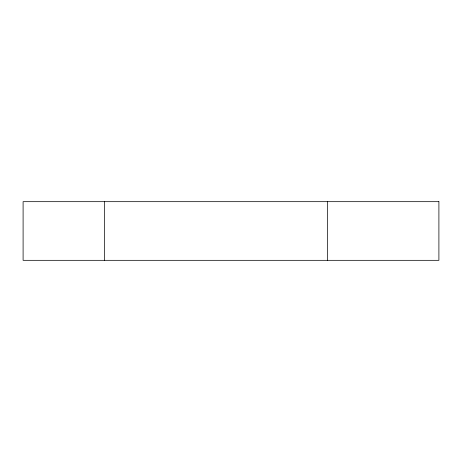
<?xml version="1.0" encoding="UTF-8"?>
<svg xmlns="http://www.w3.org/2000/svg" width="462" height="462" viewBox="0 0 462 462"><rect width="100%" height="100%" fill="white"/><g stroke="black" fill="none" stroke-linecap="round" stroke-linejoin="round"><path stroke-width="0.69" d="M327.471 201.675L327.471 260.325M104.62 201.675L104.62 260.325M438.9 201.675L23.1 201.675L23.1 260.325L438.9 260.325L438.9 201.675"/></g></svg>
